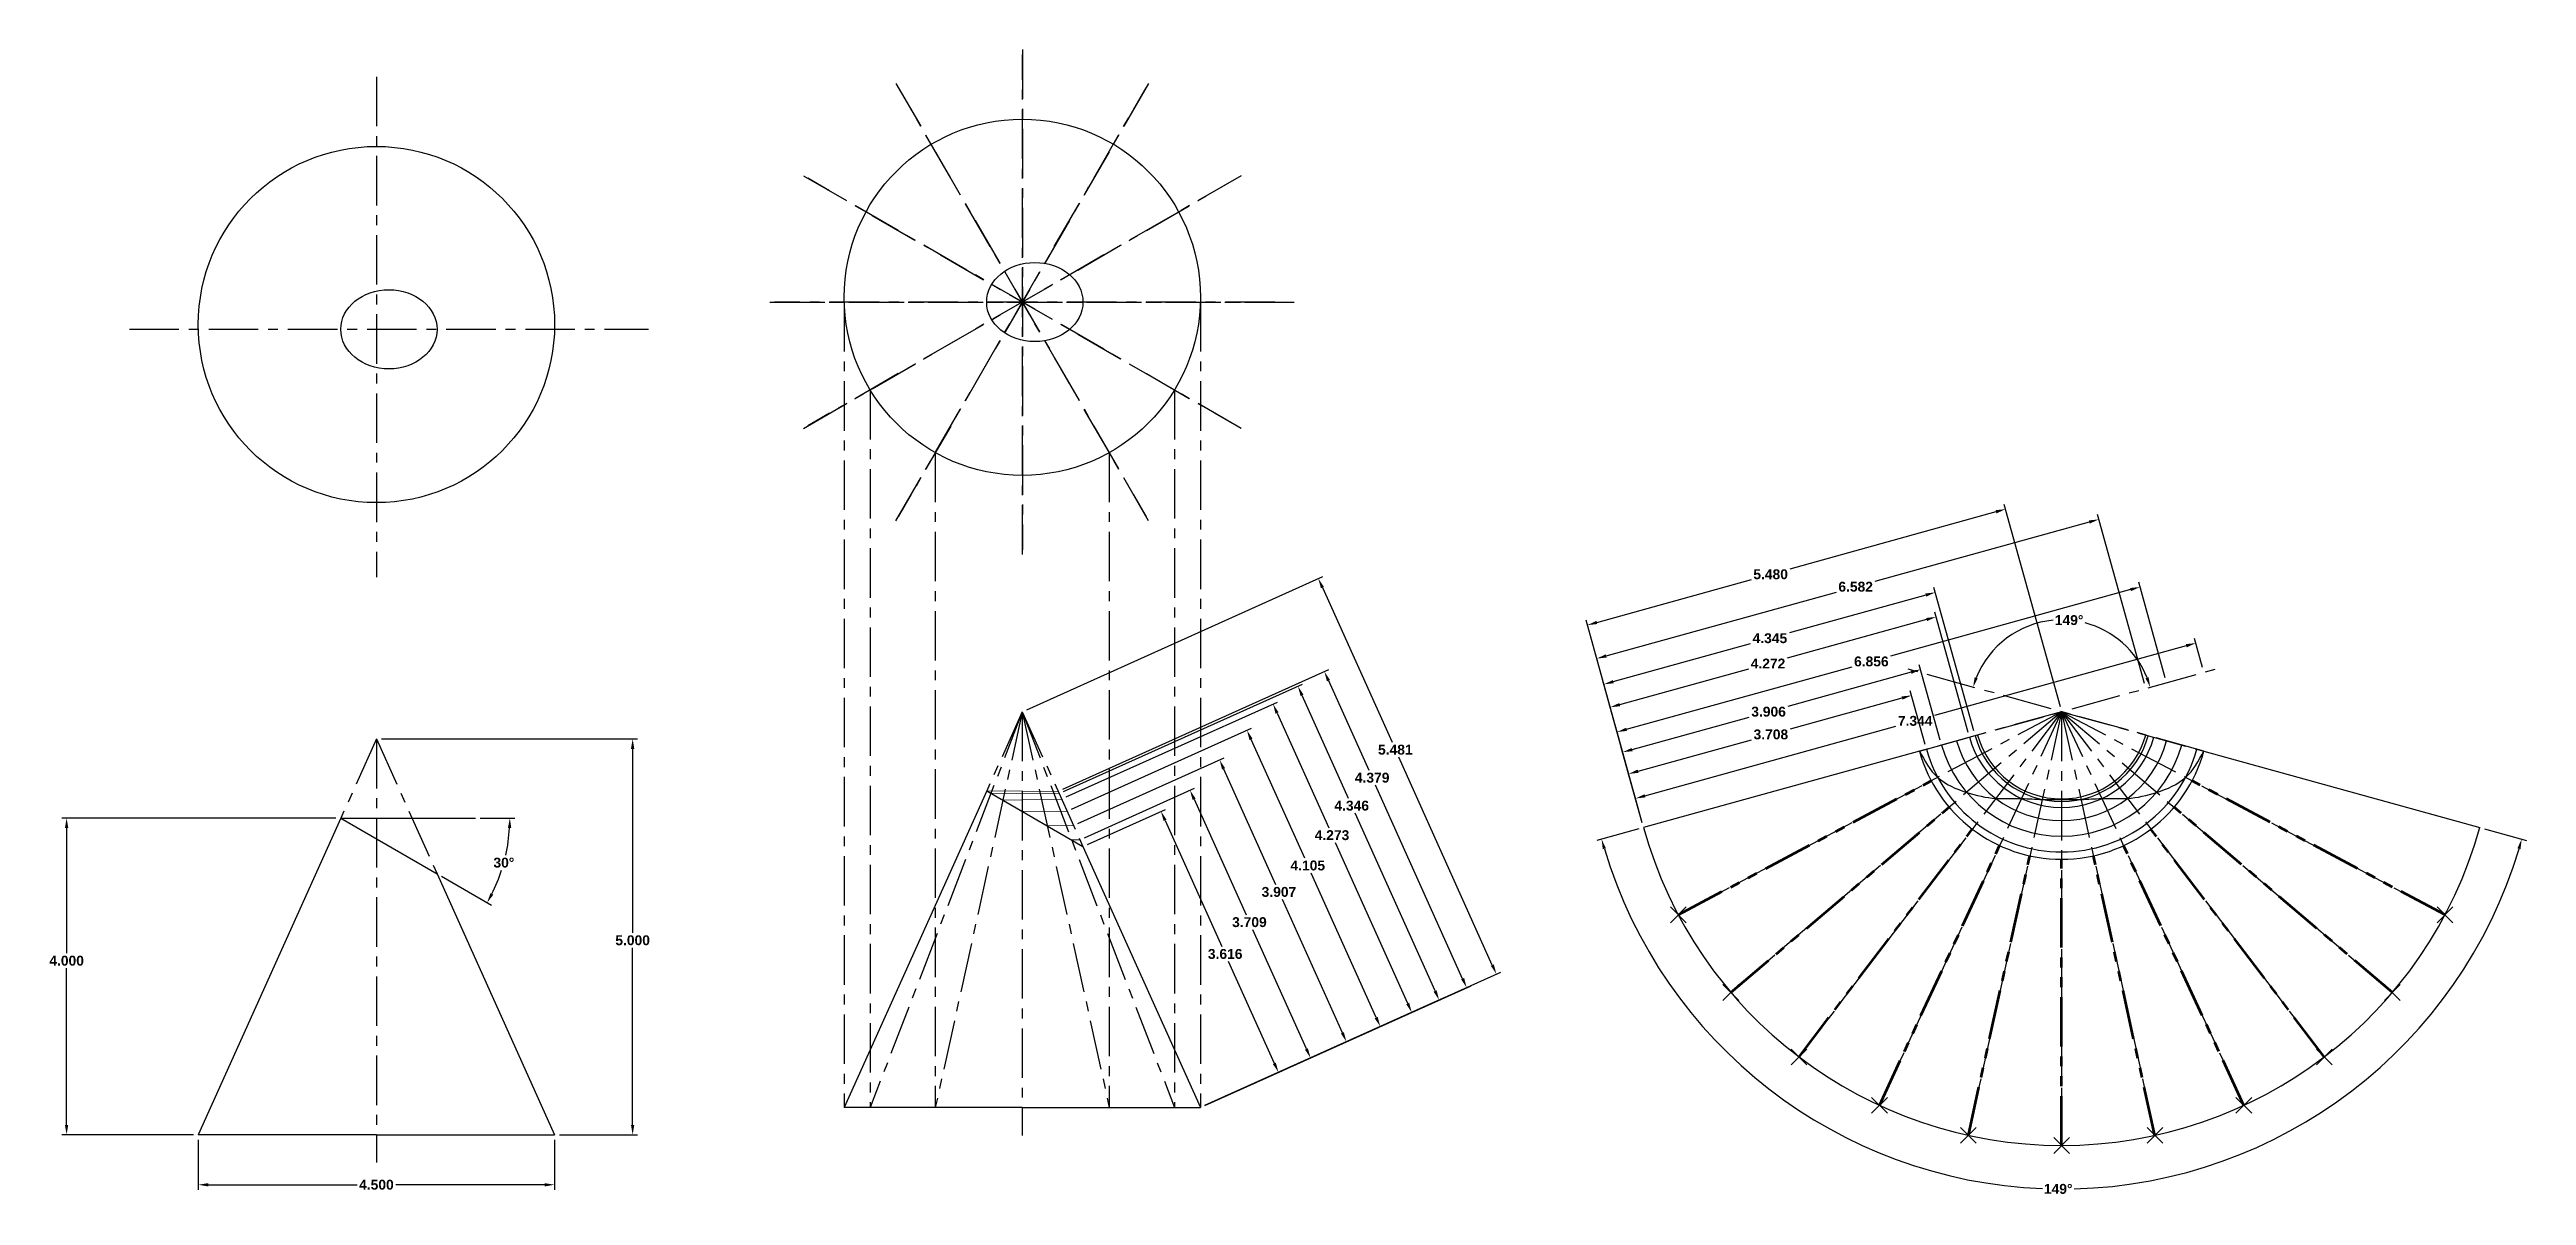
# Model space of a CAD drawing. Header units: inches. Extents: x -45.1 to -13.8, y 1.2 to 15.7.
import ezdxf

# ---------------------------------------------------------------- set-up
doc = ezdxf.new("R2010")
doc.units = ezdxf.units.IN
doc.header["$LTSCALE"] = 0.5
doc.header["$MEASUREMENT"] = 0
doc.header["$PDMODE"] = 3
doc.header["$PDSIZE"] = 0.1
doc.linetypes.add('CENTER', pattern=[2, 1.25, -0.25, 0.25, -0.25])
doc.linetypes.add('PHANTOM', pattern=[2.5, 1.25, -0.25, 0.25, -0.25, 0.25, -0.25])
for name, color, linetype, lineweight in [('center lines', 2, 'CENTER', 25), ('dimensions', 3, 'Continuous', 25), ('hatch', 1, 'Continuous', 18), ('section', 1, 'PHANTOM', 70)]:
    doc.layers.add(name, color=color, linetype=linetype, lineweight=lineweight)
doc.layers.add('viewport', color=6, linetype='Continuous', lineweight=25, plot=False)
doc.styles.get("Standard").update_dxf_attribs({"font": 'arialbd.ttf'})
doc.dimstyles.new('ANSI', dxfattribs={"dimtxt": 0.125, "dimasz": 0.125, "dimexe": 0.0625, "dimexo": 0.0625, "dimgap": 0.03125, "dimtad": 0, "dimtih": 1, "dimtoh": 1, "dimdec": 3, "dimzin": 4, "dimdsep": 46, "dimtxsty": 'Standard', "dimcen": -0.125, "dimclrd": 256, "dimclre": 256, "dimclrt": 256, "dimadec": 0, "dimazin": 0, "dimtfac": 1, "dimtdec": 3, "dimtofl": 0, "dimtmove": 0, "dimatfit": 3, "dimfxl": 1, "dimtzin": 0, "dimlwd": -1, "dimlwe": -1, "dimarcsym": 0})

# ---------------------------------------------------------------- blocks, each defined once
blk = doc.blocks.new('*D6')
at = {"layer": 'Defpoints', "color": 0, "transparency": 16777216}
for p in [(-41.454, 5.967), (-44.917, 1.967), (-43.254, 1.967)]:
    blk.add_point(p, dxfattribs=at)
at = {"layer": 'dimensions', "transparency": 16777216}
for p, q in [((-41.516, 5.967), (-44.979, 5.967)), ((-44.917, 5.842), (-44.917, 4.26)), ((-44.917, 2.092), (-44.917, 4.07)), ((-43.316, 1.967), (-44.979, 1.967))]:
    blk.add_line(p, q, dxfattribs=at)
for points in [[(-44.938, 5.842), (-44.896, 5.842), (-44.917, 5.967)], [(-44.938, 2.092), (-44.896, 2.092), (-44.917, 1.967)]]:
    blk.add_solid(points, dxfattribs=at)
at = {"layer": 'dimensions', "transparency": 16777216, "insert": (-44.917, 4.165), "char_height": 0.125, "attachment_point": 5}
blk.add_mtext('4.000', dxfattribs=at)
blk = doc.blocks.new('*D7')
at = {"layer": 'Defpoints', "color": 0, "transparency": 16777216}
for p in [(-41.454, 5.967), (-41.454, 5.967), (-39.754, 5.967), (-39.351, 5.596), (-40.238, 5.265)]:
    blk.add_point(p, dxfattribs=at)
at = {"layer": 'dimensions', "transparency": 16777216}
for p, q in [((-39.692, 5.967), (-39.256, 5.967)), ((-40.184, 5.234), (-39.551, 4.868))]:
    blk.add_line(p, q, dxfattribs=at)
for start, end in [(347.3411, 356.6452), (333.3548, 342.0491)]:
    blk.add_arc((-41.454, 5.967), 2.135, start, end, dxfattribs=at)
for points in [[(-39.343, 5.843), (-39.301, 5.841), (-39.319, 5.967)], [(-39.527, 5), (-39.564, 5.019), (-39.605, 4.899)]]:
    blk.add_solid(points, dxfattribs=at)
at = {"layer": 'dimensions', "transparency": 16777216, "insert": (-39.394, 5.404), "char_height": 0.125, "attachment_point": 5}
blk.add_mtext('30°', dxfattribs=at)
blk = doc.blocks.new('*D8')
at = {"layer": 'Defpoints', "color": 0, "transparency": 16777216}
for p in [(-41.004, 6.967), (-38.754, 1.967), (-37.768, 1.967)]:
    blk.add_point(p, dxfattribs=at)
at = {"layer": 'dimensions', "transparency": 16777216}
for p, q in [((-40.941, 6.967), (-37.706, 6.967)), ((-37.768, 6.842), (-37.768, 4.518)), ((-37.768, 2.092), (-37.768, 4.328)), ((-38.691, 1.967), (-37.706, 1.967))]:
    blk.add_line(p, q, dxfattribs=at)
for points in [[(-37.789, 6.842), (-37.747, 6.842), (-37.768, 6.967)], [(-37.789, 2.092), (-37.747, 2.092), (-37.768, 1.967)]]:
    blk.add_solid(points, dxfattribs=at)
at = {"layer": 'dimensions', "transparency": 16777216, "insert": (-37.768, 4.423), "char_height": 0.125, "attachment_point": 5}
blk.add_mtext('5.000', dxfattribs=at)
blk = doc.blocks.new('*D9')
at = {"layer": 'Defpoints', "color": 0, "transparency": 16777216}
for p in [(-43.254, 1.967), (-38.754, 1.967), (-38.754, 1.335)]:
    blk.add_point(p, dxfattribs=at)
at = {"layer": 'dimensions', "transparency": 16777216}
for p, q in [((-43.254, 1.904), (-43.254, 1.272)), ((-38.754, 1.904), (-38.754, 1.272)), ((-43.129, 1.335), (-41.248, 1.335)), ((-38.879, 1.335), (-40.76, 1.335))]:
    blk.add_line(p, q, dxfattribs=at)
for points in [[(-43.129, 1.355), (-43.129, 1.314), (-43.254, 1.335)], [(-38.879, 1.355), (-38.879, 1.314), (-38.754, 1.335)]]:
    blk.add_solid(points, dxfattribs=at)
at = {"layer": 'dimensions', "transparency": 16777216, "insert": (-41.004, 1.335), "char_height": 0.125, "attachment_point": 5}
blk.add_mtext('4.500', dxfattribs=at)
blk = doc.blocks.new('*U14')
at = {"layer": 'center lines'}
blk.add_line((0, 3.16), (0, -3.16), dxfattribs=at)
blk = doc.blocks.new('*U15')
at = {"layer": 'center lines', "color": 0, "linetype": 'ByBlock', "lineweight": -2, "transparency": 16777216}
blk.add_blockref('*U14', (10.389, 1.167), dxfattribs=at)
for p, rotation in [((10.389, 1.106), 180), ((10.373, 1.163), 29.99999999999998), ((10.373, 1.11), 150), ((10.404, 1.163), 330.0000000000001), ((10.404, 1.11), 210), ((10.362, 1.152), 59.99999999999999), ((10.362, 1.121), 120), ((10.415, 1.152), 299.9999999999999), ((10.415, 1.121), 240), ((10.358, 1.137), 90), ((10.419, 1.137), 269.9999999999999)]:
    blk.add_blockref('*U14', p, dxfattribs=dict(at, rotation=rotation))
blk = doc.blocks.new('*D16')
at = {"layer": 'Defpoints', "color": 0, "transparency": 16777216}
for p in [(-32.846, 7.311), (-26.858, 3.995), (-30.597, 2.313)]:
    blk.add_point(p, dxfattribs=at)
at = {"layer": 'dimensions', "transparency": 16777216}
for p, q in [((-32.789, 7.337), (-29.051, 9.019)), ((-29.056, 8.88), (-28.177, 6.926)), ((-26.91, 4.109), (-28.092, 6.736)), ((-30.54, 2.339), (-26.801, 4.021))]:
    blk.add_line(p, q, dxfattribs=at)
for points in [[(-29.037, 8.888), (-29.075, 8.871), (-29.108, 8.994)], [(-26.891, 4.118), (-26.929, 4.101), (-26.858, 3.995)]]:
    blk.add_solid(points, dxfattribs=at)
at = {"layer": 'dimensions', "transparency": 16777216, "insert": (-28.135, 6.831), "char_height": 0.125, "attachment_point": 5}
blk.add_mtext('5.481', dxfattribs=at)
blk = doc.blocks.new('*D17')
at = {"layer": 'Defpoints', "color": 0, "transparency": 16777216}
for p in [(-32.08, 5.609), (-29.611, 2.755), (-30.597, 2.311)]:
    blk.add_point(p, dxfattribs=at)
at = {"layer": 'dimensions', "transparency": 16777216}
for p, q in [((-32.023, 5.635), (-31.038, 6.078)), ((-31.043, 5.939), (-30.327, 4.345)), ((-29.663, 2.869), (-30.241, 4.155)), ((-30.54, 2.337), (-29.554, 2.78))]:
    blk.add_line(p, q, dxfattribs=at)
for points in [[(-31.024, 5.947), (-31.062, 5.93), (-31.095, 6.053)], [(-29.644, 2.877), (-29.682, 2.86), (-29.611, 2.755)]]:
    blk.add_solid(points, dxfattribs=at)
at = {"layer": 'dimensions', "transparency": 16777216, "insert": (-30.284, 4.25), "char_height": 0.125, "attachment_point": 5}
blk.add_mtext('3.616', dxfattribs=at)
blk = doc.blocks.new('*D18')
at = {"layer": 'Defpoints', "color": 0, "transparency": 16777216}
for p in [(-32.119, 5.694), (-29.206, 2.937), (-30.597, 2.311)]:
    blk.add_point(p, dxfattribs=at)
at = {"layer": 'dimensions', "transparency": 16777216}
for p, q in [((-32.062, 5.72), (-30.671, 6.345)), ((-30.677, 6.205), (-30.021, 4.747)), ((-29.258, 3.051), (-29.935, 4.557)), ((-30.54, 2.337), (-29.149, 2.962))]:
    blk.add_line(p, q, dxfattribs=at)
for points in [[(-30.658, 6.214), (-30.696, 6.197), (-30.728, 6.319)], [(-29.239, 3.059), (-29.277, 3.042), (-29.206, 2.937)]]:
    blk.add_solid(points, dxfattribs=at)
at = {"layer": 'dimensions', "transparency": 16777216, "insert": (-29.978, 4.652), "char_height": 0.125, "attachment_point": 5}
blk.add_mtext('3.709', dxfattribs=at)
blk = doc.blocks.new('*D19')
at = {"layer": 'Defpoints', "color": 0, "transparency": 16777216}
for p in [(-30.355, 6.704), (-32.2, 5.874), (-30.597, 2.311)]:
    blk.add_point(p, dxfattribs=at)
at = {"layer": 'dimensions', "transparency": 16777216}
for p, q in [((-32.143, 5.9), (-30.298, 6.729)), ((-30.304, 6.59), (-29.647, 5.129)), ((-28.804, 3.255), (-29.562, 4.939)), ((-30.54, 2.337), (-28.696, 3.166))]:
    blk.add_line(p, q, dxfattribs=at)
for points in [[(-30.285, 6.598), (-30.323, 6.581), (-30.355, 6.704)], [(-28.785, 3.263), (-28.823, 3.246), (-28.753, 3.141)]]:
    blk.add_solid(points, dxfattribs=at)
at = {"layer": 'dimensions', "transparency": 16777216, "insert": (-29.605, 5.034), "char_height": 0.125, "attachment_point": 5}
blk.add_mtext('3.907', dxfattribs=at)
blk = doc.blocks.new('*D20')
at = {"layer": 'Defpoints', "color": 0, "transparency": 16777216}
for p in [(-30.009, 7.077), (-32.281, 6.055), (-30.597, 2.311)]:
    blk.add_point(p, dxfattribs=at)
at = {"layer": 'dimensions', "transparency": 16777216}
for p, q in [((-32.224, 6.081), (-29.952, 7.103)), ((-29.958, 6.963), (-29.284, 5.464)), ((-28.377, 3.447), (-29.198, 5.273)), ((-30.54, 2.337), (-28.268, 3.359))]:
    blk.add_line(p, q, dxfattribs=at)
for points in [[(-29.939, 6.972), (-29.977, 6.954), (-30.009, 7.077)], [(-28.358, 3.456), (-28.396, 3.438), (-28.325, 3.333)]]:
    blk.add_solid(points, dxfattribs=at)
at = {"layer": 'dimensions', "transparency": 16777216, "insert": (-29.241, 5.368), "char_height": 0.125, "attachment_point": 5}
blk.add_mtext('4.105', dxfattribs=at)
blk = doc.blocks.new('*D21')
at = {"layer": 'Defpoints', "color": 0, "transparency": 16777216}
for p in [(-29.68, 7.409), (-32.35, 6.208), (-30.597, 2.311)]:
    blk.add_point(p, dxfattribs=at)
at = {"layer": 'dimensions', "transparency": 16777216}
for p, q in [((-32.293, 6.234), (-29.623, 7.434)), ((-29.629, 7.295), (-28.977, 5.846)), ((-27.979, 3.626), (-28.892, 5.656)), ((-30.54, 2.337), (-27.871, 3.538))]:
    blk.add_line(p, q, dxfattribs=at)
for points in [[(-29.61, 7.303), (-29.648, 7.286), (-29.68, 7.409)], [(-27.96, 3.634), (-27.998, 3.617), (-27.928, 3.512)]]:
    blk.add_solid(points, dxfattribs=at)
at = {"layer": 'dimensions', "transparency": 16777216, "insert": (-28.935, 5.751), "char_height": 0.125, "attachment_point": 5}
blk.add_mtext('4.273', dxfattribs=at)
blk = doc.blocks.new('*D22')
at = {"layer": 'Defpoints', "color": 0, "transparency": 16777216}
for p in [(-29.365, 7.633), (-32.381, 6.277), (-30.597, 2.313)]:
    blk.add_point(p, dxfattribs=at)
at = {"layer": 'dimensions', "transparency": 16777216}
for p, q in [((-32.324, 6.302), (-29.308, 7.659)), ((-29.314, 7.519), (-28.729, 6.219)), ((-27.633, 3.784), (-28.643, 6.028)), ((-30.54, 2.339), (-27.525, 3.696))]:
    blk.add_line(p, q, dxfattribs=at)
for points in [[(-29.295, 7.528), (-29.333, 7.511), (-29.365, 7.633)], [(-27.614, 3.792), (-27.652, 3.775), (-27.582, 3.67)]]:
    blk.add_solid(points, dxfattribs=at)
at = {"layer": 'dimensions', "transparency": 16777216, "insert": (-28.686, 6.124), "char_height": 0.125, "attachment_point": 5}
blk.add_mtext('4.346', dxfattribs=at)
blk = doc.blocks.new('*D23')
at = {"layer": 'Defpoints', "color": 0, "transparency": 16777216}
for p in [(-32.393, 6.305), (-27.234, 3.824), (-30.596, 2.311)]:
    blk.add_point(p, dxfattribs=at)
at = {"layer": 'dimensions', "transparency": 16777216}
for p, q in [((-32.336, 6.331), (-28.974, 7.844)), ((-28.98, 7.704), (-28.47, 6.572)), ((-27.285, 3.938), (-28.385, 6.382)), ((-30.539, 2.337), (-27.177, 3.85))]:
    blk.add_line(p, q, dxfattribs=at)
for points in [[(-28.961, 7.713), (-28.999, 7.695), (-29.031, 7.818)], [(-27.266, 3.947), (-27.304, 3.93), (-27.234, 3.824)]]:
    blk.add_solid(points, dxfattribs=at)
at = {"layer": 'dimensions', "transparency": 16777216, "insert": (-28.428, 6.477), "char_height": 0.125, "attachment_point": 5}
blk.add_mtext('4.379', dxfattribs=at)
blk = doc.blocks.new('*D24')
at = {"layer": 'Defpoints', "color": 0, "transparency": 16777216}
for p in [(-20.207, 8.365), (-21.717, 7.865), (-17.722, 7.865), (-21.516, 6.813), (-17.923, 6.813)]:
    blk.add_point(p, dxfattribs=at)
at = {"layer": 'dimensions', "transparency": 16777216}
for start, end in [(95.268, 158.3289), (21.6711, 75.2735)]:
    blk.add_arc((-19.719, 7.311), 1.161, start, end, dxfattribs=at)
for points in [[(-20.779, 7.733), (-20.818, 7.747), (-20.838, 7.621)], [(-18.621, 7.747), (-18.66, 7.733), (-18.601, 7.621)]]:
    blk.add_solid(points, dxfattribs=at)
at = {"layer": 'dimensions', "transparency": 16777216, "insert": (-19.625, 8.468), "char_height": 0.125, "attachment_point": 5}
blk.add_mtext('149°', dxfattribs=at)
blk = doc.blocks.new('*D25')
at = {"layer": 'Defpoints', "color": 0, "transparency": 16777216}
for p in [(-18.025, 8.178), (-17.923, 7.809), (-25, 5.847)]:
    blk.add_point(p, dxfattribs=at)
at = {"layer": 'dimensions', "transparency": 16777216}
for p, q in [((-18.146, 8.145), (-21.325, 7.263)), ((-17.94, 7.87), (-18.042, 8.238)), ((-24.982, 6.249), (-21.813, 7.127)), ((-25.017, 5.907), (-25.119, 6.276))]:
    blk.add_line(p, q, dxfattribs=at)
for points in [[(-18.151, 8.165), (-18.14, 8.124), (-18.025, 8.178)], [(-24.987, 6.269), (-24.976, 6.229), (-25.102, 6.215)]]:
    blk.add_solid(points, dxfattribs=at)
at = {"layer": 'dimensions', "transparency": 16777216, "insert": (-21.569, 7.195), "char_height": 0.125, "attachment_point": 5}
blk.add_mtext('7.344', dxfattribs=at)
blk = doc.blocks.new('*D26')
at = {"layer": 'Defpoints', "color": 0, "transparency": 16777216}
for p in [(-21.615, 7.517), (-21.427, 6.838), (-25, 5.847)]:
    blk.add_point(p, dxfattribs=at)
at = {"layer": 'dimensions', "transparency": 16777216}
for p, q in [((-21.444, 6.898), (-21.632, 7.577)), ((-21.736, 7.484), (-23.15, 7.092)), ((-25.068, 6.56), (-23.635, 6.957)), ((-25.017, 5.907), (-25.205, 6.586))]:
    blk.add_line(p, q, dxfattribs=at)
for points in [[(-21.741, 7.504), (-21.73, 7.464), (-21.615, 7.517)], [(-25.074, 6.58), (-25.063, 6.539), (-25.189, 6.526)]]:
    blk.add_solid(points, dxfattribs=at)
at = {"layer": 'dimensions', "transparency": 16777216, "insert": (-23.392, 7.024), "char_height": 0.125, "attachment_point": 5}
blk.add_mtext('3.708', dxfattribs=at)
blk = doc.blocks.new('*D27')
at = {"layer": 'Defpoints', "color": 0, "transparency": 16777216}
for p in [(-21.5, 7.844), (-21.236, 6.891), (-25, 5.847)]:
    blk.add_point(p, dxfattribs=at)
at = {"layer": 'dimensions', "transparency": 16777216}
for p, q in [((-21.253, 6.951), (-21.517, 7.904)), ((-21.621, 7.81), (-23.177, 7.379)), ((-25.144, 6.833), (-23.664, 7.244)), ((-25.017, 5.907), (-25.281, 6.86))]:
    blk.add_line(p, q, dxfattribs=at)
for points in [[(-21.627, 7.83), (-21.615, 7.79), (-21.5, 7.844)], [(-25.15, 6.853), (-25.138, 6.813), (-25.264, 6.8)]]:
    blk.add_solid(points, dxfattribs=at)
at = {"layer": 'dimensions', "transparency": 16777216, "insert": (-23.421, 7.311), "char_height": 0.125, "attachment_point": 5}
blk.add_mtext('3.906', dxfattribs=at)
blk = doc.blocks.new('*D28')
at = {"layer": 'Defpoints', "color": 0, "transparency": 16777216}
for p in [(-18.729, 8.887), (-18.393, 7.679), (-25, 5.847)]:
    blk.add_point(p, dxfattribs=at)
at = {"layer": 'dimensions', "transparency": 16777216}
for p, q in [((-18.849, 8.854), (-21.88, 8.014)), ((-18.41, 7.739), (-18.745, 8.948)), ((-25.215, 7.089), (-22.366, 7.879)), ((-25.017, 5.907), (-25.352, 7.116))]:
    blk.add_line(p, q, dxfattribs=at)
for points in [[(-18.855, 8.874), (-18.844, 8.834), (-18.729, 8.887)], [(-25.22, 7.109), (-25.209, 7.069), (-25.335, 7.055)]]:
    blk.add_solid(points, dxfattribs=at)
at = {"layer": 'dimensions', "transparency": 16777216, "insert": (-22.123, 7.946), "char_height": 0.125, "attachment_point": 5}
blk.add_mtext('6.856', dxfattribs=at)
blk = doc.blocks.new('*D29')
at = {"layer": 'Defpoints', "color": 0, "transparency": 16777216}
for p in [(-21.305, 8.509), (-20.883, 6.988), (-25, 5.847)]:
    blk.add_point(p, dxfattribs=at)
at = {"layer": 'dimensions', "transparency": 16777216}
for p, q in [((-21.426, 8.476), (-23.185, 7.988)), ((-20.9, 7.049), (-21.322, 8.569)), ((-25.301, 7.401), (-23.672, 7.853)), ((-25.017, 5.907), (-25.439, 7.428))]:
    blk.add_line(p, q, dxfattribs=at)
for points in [[(-21.431, 8.496), (-21.42, 8.456), (-21.305, 8.509)], [(-25.307, 7.421), (-25.296, 7.381), (-25.422, 7.367)]]:
    blk.add_solid(points, dxfattribs=at)
at = {"layer": 'dimensions', "transparency": 16777216, "insert": (-23.428, 7.92), "char_height": 0.125, "attachment_point": 5}
blk.add_mtext('4.272', dxfattribs=at)
blk = doc.blocks.new('*D30')
at = {"layer": 'Defpoints', "color": 0, "transparency": 16777216}
for p in [(-21.315, 8.819), (-20.813, 7.008), (-25, 5.847)]:
    blk.add_point(p, dxfattribs=at)
at = {"layer": 'dimensions', "transparency": 16777216}
for p, q in [((-21.436, 8.785), (-23.158, 8.307)), ((-20.83, 7.068), (-21.332, 8.879)), ((-25.382, 7.691), (-23.649, 8.171)), ((-25.017, 5.907), (-25.519, 7.718))]:
    blk.add_line(p, q, dxfattribs=at)
for points in [[(-21.441, 8.805), (-21.43, 8.765), (-21.315, 8.819)], [(-25.387, 7.711), (-25.376, 7.671), (-25.502, 7.657)]]:
    blk.add_solid(points, dxfattribs=at)
at = {"layer": 'dimensions', "transparency": 16777216, "insert": (-23.404, 8.239), "char_height": 0.125, "attachment_point": 5}
blk.add_mtext('4.345', dxfattribs=at)
blk = doc.blocks.new('*D31')
at = {"layer": 'Defpoints', "color": 0, "transparency": 16777216}
for p in [(-19.25, 9.741), (-18.657, 7.606), (-25, 5.847)]:
    blk.add_point(p, dxfattribs=at)
at = {"layer": 'dimensions', "transparency": 16777216}
for p, q in [((-19.37, 9.708), (-22.079, 8.957)), ((-18.674, 7.666), (-19.266, 9.802)), ((-25.472, 8.016), (-22.562, 8.823)), ((-25.017, 5.907), (-25.609, 8.043))]:
    blk.add_line(p, q, dxfattribs=at)
for points in [[(-19.376, 9.728), (-19.365, 9.688), (-19.25, 9.741)], [(-25.478, 8.036), (-25.466, 7.996), (-25.592, 7.982)]]:
    blk.add_solid(points, dxfattribs=at)
at = {"layer": 'dimensions', "transparency": 16777216, "insert": (-22.321, 8.89), "char_height": 0.125, "attachment_point": 5}
blk.add_mtext('6.582', dxfattribs=at)
blk = doc.blocks.new('*D32')
at = {"layer": 'Defpoints', "color": 0, "transparency": 16777216}
for p in [(-20.429, 9.87), (-19.719, 7.311), (-25, 5.847)]:
    blk.add_point(p, dxfattribs=at)
at = {"layer": 'dimensions', "transparency": 16777216}
for p, q in [((-20.549, 9.837), (-23.153, 9.114)), ((-19.736, 7.371), (-20.446, 9.93)), ((-25.589, 8.439), (-23.636, 8.98)), ((-25.017, 5.907), (-25.726, 8.466))]:
    blk.add_line(p, q, dxfattribs=at)
for points in [[(-20.555, 9.857), (-20.544, 9.816), (-20.429, 9.87)], [(-25.595, 8.459), (-25.584, 8.419), (-25.71, 8.405)]]:
    blk.add_solid(points, dxfattribs=at)
at = {"layer": 'dimensions', "transparency": 16777216, "insert": (-23.395, 9.047), "char_height": 0.125, "attachment_point": 5}
blk.add_mtext('5.480', dxfattribs=at)
blk = doc.blocks.new('*D33')
at = {"layer": 'Defpoints', "color": 0, "transparency": 16777216}
for p in [(-21.516, 6.813), (-17.923, 6.813), (-25, 5.847), (-14.439, 5.847), (-17.187, 1.839)]:
    blk.add_point(p, dxfattribs=at)
at = {"layer": 'dimensions', "transparency": 16777216}
for p, q in [((-25.06, 5.83), (-25.59, 5.683)), ((-14.378, 5.83), (-13.849, 5.683))]:
    blk.add_line(p, q, dxfattribs=at)
for start, end in [(196.6878, 267.6778), (271.4963, 343.3122)]:
    blk.add_arc((-19.719, 7.311), 6.03, start, end, dxfattribs=at)
for points in [[(-25.515, 5.574), (-25.475, 5.586), (-25.53, 5.7)], [(-13.964, 5.586), (-13.924, 5.574), (-13.909, 5.7)]]:
    blk.add_solid(points, dxfattribs=at)
at = {"layer": 'dimensions', "transparency": 16777216, "insert": (-19.763, 1.282), "char_height": 0.125, "attachment_point": 5}
blk.add_mtext('149°', dxfattribs=at)

msp = doc.modelspace()

# ---------------------------------------------------------------- linework, layer by layer
at = {"layer": 'center lines'}
for p, q in [((-41.0038, 15.3329), (-41.0038, 9.013)), ((-35.9651, 12.4866), (-29.4112, 12.4866)), ((-35.0955, 12.4866), (-35.0963, 2.3112)), ((-30.5971, 12.4866), (-30.5971, 2.3112)), ((-44.1226, 12.1424), (-37.5687, 12.1424)), ((-34.7681, 11.377), (-34.7681, 2.3112)), ((-30.9245, 11.377), (-30.9245, 2.3112)), ((-33.945, 10.5836), (-33.945, 2.3112)), ((-31.7476, 10.5836), (-31.7476, 2.3112)), ((-17.9232, 6.8131), (-21.7172, 7.8652)), ((-21.5156, 6.8131), (-17.7216, 7.8652)), ((-32.8463, 7.3112), (-34.7681, 2.3112)), ((-32.8463, 7.3112), (-33.945, 2.3112)), ((-32.8463, 7.3112), (-33.2963, 6.3112)), ((-32.8463, 7.3112), (-32.8463, 1.959)), ((-32.8463, 7.3112), (-32.0804, 5.6092)), ((-32.8463, 7.3112), (-31.7476, 2.3112)), ((-32.8463, 7.3112), (-30.9245, 2.3112)), ((-19.7194, 7.3112), (-24.5617, 4.7455)), ((-19.7194, 7.3112), (-23.8968, 3.7644)), ((-19.7194, 7.3112), (-23.0364, 2.9491)), ((-19.7194, 7.3112), (-22.0209, 2.3379)), ((-19.7194, 7.3112), (-21.5156, 6.8131)), ((-19.7194, 7.3112), (-20.8977, 1.9594)), ((-19.7194, 7.3112), (-19.7194, 1.8312)), ((-19.7194, 7.3112), (-17.9232, 6.8131)), ((-19.7194, 7.3112), (-18.5411, 1.9594)), ((-19.7194, 7.3112), (-17.4179, 2.3379)), ((-19.7194, 7.3112), (-16.4024, 2.9491)), ((-19.7194, 7.3112), (-15.5421, 3.7644)), ((-19.7194, 7.3112), (-14.8771, 4.7455)), ((-41.0038, 6.967), (-41.4538, 5.967)), ((-41.0038, 6.967), (-40.2379, 5.265)), ((-41.0038, 6.967), (-41.0038, 1.6148))]:
    msp.add_line(p, q, dxfattribs=at)
at = {"layer": 'dimensions'}
msp.add_line((-41.4538, 5.967), (-39.7544, 5.967), dxfattribs=at)
for radius in [1.574, 1.376, 1.208, 1.135, 1.102, 1.864, 1.772]:
    msp.add_arc((-19.7194, 7.3112), radius, 195.5, 344.5, dxfattribs=at)
for p in [(-24.5617, 4.7455), (-14.8771, 4.7455), (-23.8968, 3.7644), (-15.5421, 3.7644), (-23.0364, 2.9491), (-16.4024, 2.9491), (-22.0209, 2.3379), (-17.4179, 2.3379), (-20.8977, 1.9594), (-19.7194, 1.8312), (-18.5411, 1.9594)]:
    msp.add_point(p, dxfattribs=at)
at = {"layer": 'hatch'}
for p, q in [((-33.2963, 6.3112), (-32.3934, 6.3049)), ((-33.2426, 6.2802), (-32.3807, 6.2765)), ((-33.0919, 6.1932), (-32.3498, 6.2079)), ((-32.8463, 6.0514), (-32.2811, 6.0553)), ((-32.5292, 5.8683), (-32.1996, 5.8741)), ((-32.224, 5.6921), (-32.1185, 5.694))]:
    msp.add_line(p, q, dxfattribs=at)
at = {"layer": 'section'}
for p, q in [((-24.5617, 4.7455), (-21.3665, 6.4385)), ((-14.8771, 4.7455), (-18.0723, 6.4385)), ((-23.8968, 3.7644), (-21.1403, 6.1047)), ((-15.5421, 3.7644), (-18.2985, 6.1047)), ((-23.0364, 2.9491), (-20.8477, 5.8274)), ((-16.4024, 2.9491), (-18.5911, 5.8274)), ((-22.0209, 2.3379), (-20.5023, 5.6195)), ((-20.8977, 1.9594), (-20.1202, 5.4908)), ((-19.7194, 1.8312), (-19.7194, 5.4472)), ((-18.5411, 1.9594), (-19.3186, 5.4908)), ((-17.4179, 2.3379), (-18.9366, 5.6195))]:
    msp.add_line(p, q, dxfattribs=at)
at = {"layer": 'viewport'}
for p, q in [((-21.5156, 6.8131), (-25.0001, 5.8467)), ((-17.9232, 6.8131), (-14.4387, 5.8467)), ((-33.2963, 6.3112), (-35.0963, 2.3112)), ((-33.2963, 6.3112), (-32.0804, 5.6092)), ((-41.4538, 5.967), (-43.2538, 1.967)), ((-41.4538, 5.967), (-40.2379, 5.265)), ((-32.0804, 5.6092), (-30.5963, 2.3112)), ((-40.2379, 5.265), (-38.7538, 1.967)), ((-32.8463, 2.3112), (-35.0963, 2.3112)), ((-32.8463, 2.3112), (-30.5963, 2.3112)), ((-41.0038, 1.967), (-43.2538, 1.967)), ((-41.0038, 1.967), (-38.7538, 1.967))]:
    msp.add_line(p, q, dxfattribs=at)
for centre in [(-32.8463, 12.5471), (-41.0038, 12.2029)]:
    msp.add_circle(centre, 2.25, dxfattribs=at)
msp.add_arc((-19.7194, 7.3112), 5.48, 195.5, 344.5, dxfattribs=at)
for centre in [(-32.6883, 12.4866), (-40.8458, 12.1424)]:
    msp.add_ellipse(centre, major_axis=(-0.608, 0), ratio=0.822436, dxfattribs=at)
msp.add_spline([(-21.5156, 6.8131), (-21.2852, 6.4816), (-20.9188, 6.2919), (-20.5523, 6.2159), (-20.2267, 6.2149), (-19.9635, 6.2027), (-19.7194, 6.2027), (-19.4754, 6.2027), (-19.2121, 6.2149), (-18.8865, 6.2159), (-18.5195, 6.2925), (-18.1536, 6.4816), (-17.9232, 6.8131)], degree=3, dxfattribs=at)

# ---------------------------------------------------------------- block references
at = {"layer": 'center lines'}
msp.add_blockref('*U15', (-43.235, 11.3501), dxfattribs=at)

# ---------------------------------------------------------------- dimensions: what is measured, and where the dimension line sits
at = {"layer": 'dimensions'}
for base, p1, p2, angle, picture, middle, dimtype in [((-20.429, 9.8699), (-25.0001, 5.8467), (-19.7194, 7.3112), 15.5, '*D32', (-23.3949, 9.0474), 161), ((-19.2498, 9.7414), (-25.0001, 5.8467), (-18.6575, 7.6057), 15.5, '*D31', (-22.3206, 8.8898), 161), ((-26.8585, 3.9954), (-32.8463, 7.3112), (-30.5971, 2.313), 294.22775, '*D16', (-28.1346, 6.8313), 161), ((-21.3153, 8.8185), (-25.0001, 5.8467), (-20.8131, 7.0079), 15.5, '*D30', (-23.4038, 8.2393), 161), ((-18.7286, 8.8875), (-25.0001, 5.8467), (-18.3935, 7.6789), 15.5, '*D28', (-22.1229, 7.9462), 161), ((-21.3052, 8.509), (-25.0001, 5.8467), (-20.8835, 6.9884), 15.5, '*D29', (-23.4282, 7.9202), 161), ((-18.0254, 8.1779), (-25.0001, 5.8467), (-17.9232, 7.8093), 15.5, '*D25', (-21.5695, 7.1951), 161), ((-27.2338, 3.8243), (-32.3934, 6.3049), (-30.5963, 2.3112), 294.22775, '*D23', (-28.4276, 6.4771), 161), ((-21.5005, 7.8437), (-25.0001, 5.8467), (-21.2362, 6.8906), 15.5, '*D27', (-23.4207, 7.3112), 161), ((-29.3654, 7.6334), (-30.5971, 2.313), (-32.3807, 6.2765), 114.22775, '*D22', (-28.6859, 6.1235), 161), ((-21.6154, 7.517), (-25.0001, 5.8467), (-21.427, 6.8376), 15.5, '*D26', (-23.3923, 7.0243), 161), ((-29.6804, 7.4086), (-30.5971, 2.3112), (-32.3498, 6.2079), 114.21778, '*D21', (-28.9347, 5.7508), 161), ((-37.7682, 1.967), (-41.0038, 6.967), (-38.7538, 1.967), 90, '*D8', (-37.7682, 4.4228), 160), ((-30.0094, 7.077), (-30.5971, 2.3112), (-32.2811, 6.0553), 114.21738, '*D20', (-29.2409, 5.3685), 161), ((-30.3555, 6.7035), (-30.5971, 2.3112), (-32.1996, 5.8741), 114.21685, '*D19', (-29.6046, 5.034), 161), ((-29.2064, 2.9367), (-32.1185, 5.694), (-30.5971, 2.3112), 294.21627, '*D18', (-29.9778, 4.6517), 161), ((-44.9167, 1.967), (-41.4538, 5.967), (-43.2538, 1.967), 90, '*D6', (-44.9167, 4.1649), 160), ((-29.6113, 2.7546), (-32.0804, 5.6092), (-30.5971, 2.3112), 294.21598, '*D17', (-30.284, 4.2503), 161)]:
    dim = msp.add_linear_dim(base=base, p1=p1, p2=p2, angle=angle, dimstyle='ANSI', dxfattribs=at)
    dim.commit()
    dim.dimension.update_dxf_attribs({"geometry": picture, "text_midpoint": middle, "dimtype": dimtype})
for base, line1, line2, picture, middle in [((-20.2071, 8.365), ((-21.5156, 6.8131), (-17.7216, 7.8652)), ((-17.9232, 6.8131), (-21.7172, 7.8652)), '*D24', (-19.6251, 8.4685)), ((-17.1871, 1.8391), ((-17.9232, 6.8131), (-14.4387, 5.8467)), ((-21.5156, 6.8131), (-25.0001, 5.8467)), '*D33', (-19.7628, 1.2817)), ((-39.3511, 5.5962), ((-41.4538, 5.967), (-40.2379, 5.265)), ((-41.4538, 5.967), (-39.7544, 5.967)), '*D7', (-39.3942, 5.404))]:
    dim = msp.add_angular_dim_2l(base=base, line1=line1, line2=line2, dimstyle='ANSI', dxfattribs=at)
    dim.commit()
    dim.dimension.update_dxf_attribs({"geometry": picture, "text_midpoint": middle, "dimtype": 162})
dim = msp.add_linear_dim(base=(-38.7538, 1.3346), p1=(-43.2538, 1.967), p2=(-38.7538, 1.967), dimstyle='ANSI', dxfattribs=at)
dim.commit()
dim.dimension.update_dxf_attribs({"geometry": '*D9', "text_midpoint": (-41.0038, 1.3346), "dimtype": 160})

doc.saveas('drawing.dxf')
